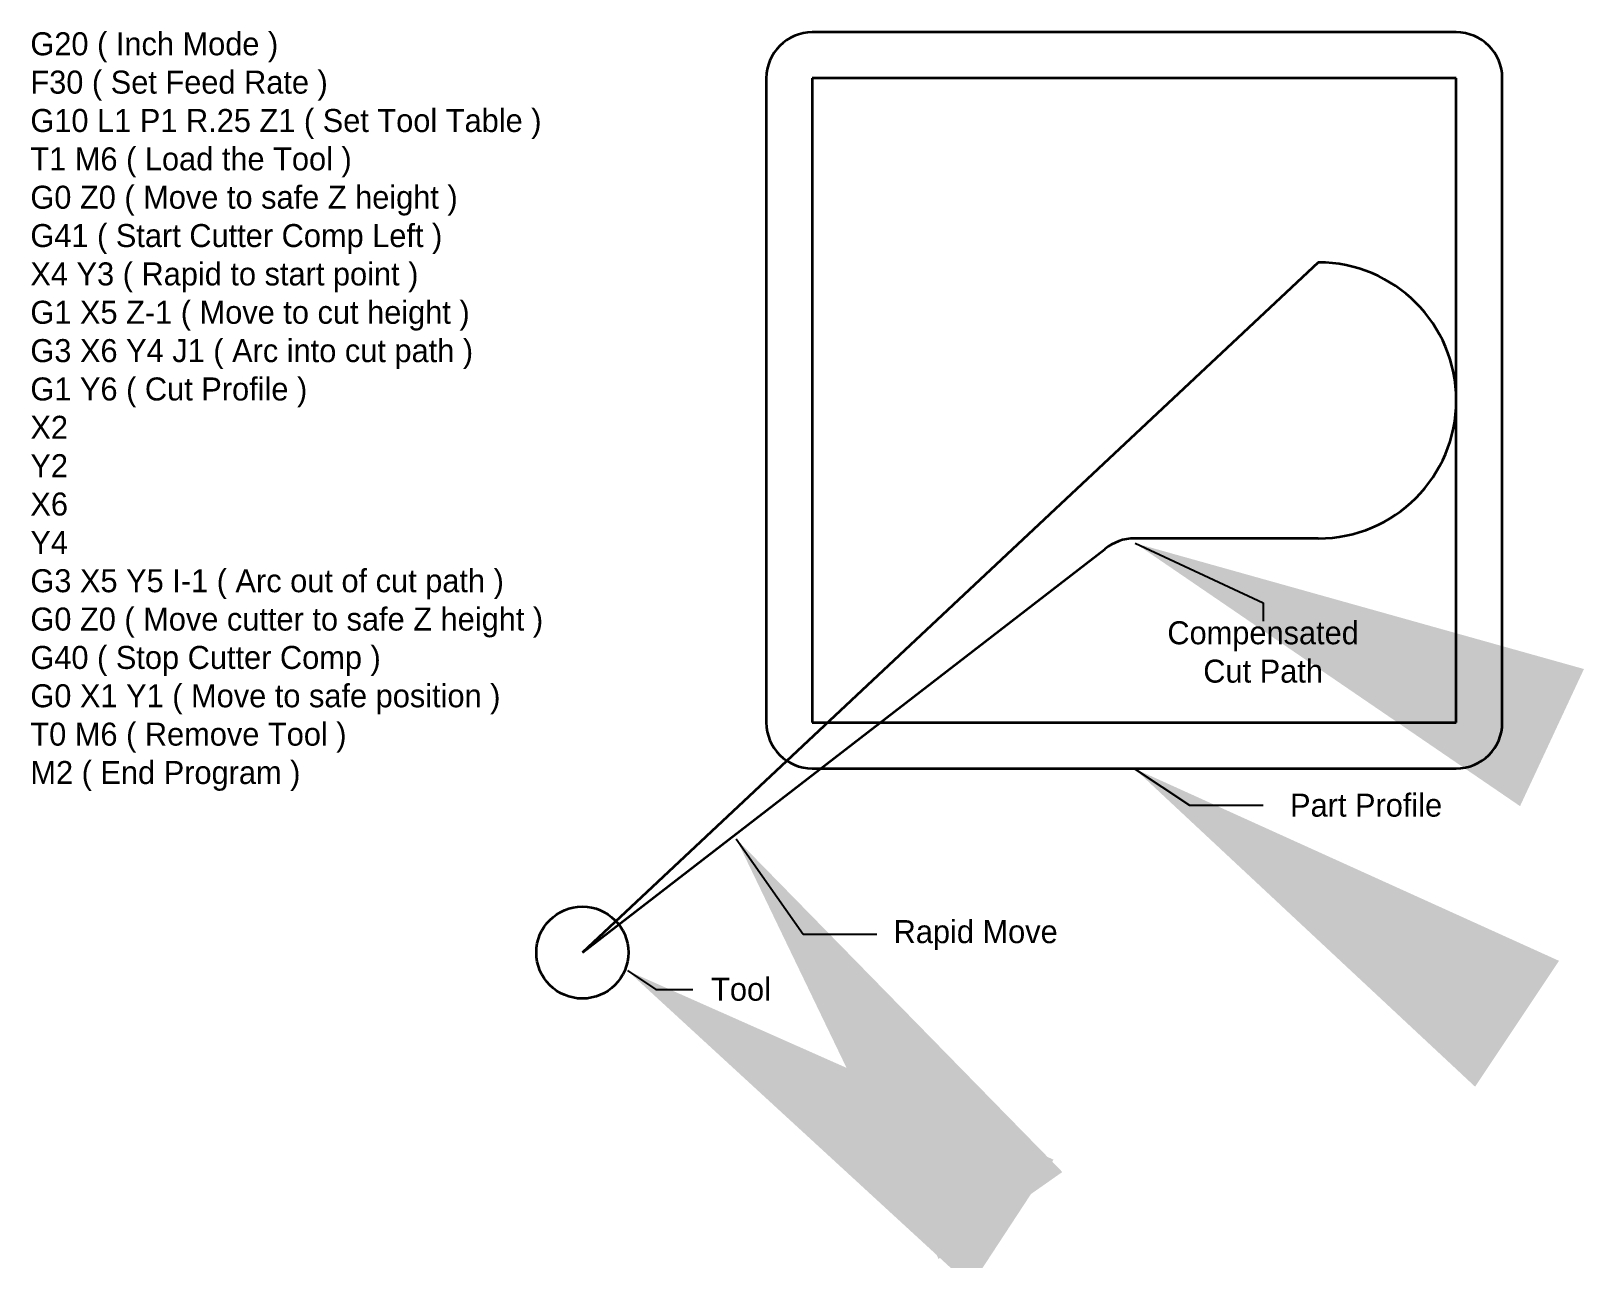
# Model space of a CAD drawing. Header units: inches. Extents: x -2 to 6.44, y -0.66 to 6.01.
import ezdxf

# ---------------------------------------------------------------- set-up
doc = ezdxf.new("R2010")
doc.units = ezdxf.units.IN
doc.layers.get('0').update_dxf_attribs({"linetype": 'CONTINUOUS', "lineweight": 0})
for name, color, linetype, lineweight in [('cut', 1, 'CONTINUOUS', 35), ('profile', 6, 'CONTINUOUS', 35), ('rapid', 5, 'CONTINUOUS', 35), ('tool', 3, 'CONTINUOUS', 35)]:
    doc.layers.add(name, color=color, linetype=linetype, lineweight=lineweight)
doc.dimstyles.get("Standard").update_dxf_attribs({"dimtxt": 2.5, "dimasz": 2.5, "dimexe": 1.25, "dimexo": 0.625, "dimtad": 1, "dimtxsty": 'Standard', "dimcen": 2.5, "dimadec": 0, "dimazin": 0, "dimtfac": 1, "dimtmove": 0, "dimatfit": 3, "dimfxl": 1, "dimarcsym": 0})

msp = doc.modelspace()

# ---------------------------------------------------------------- linework, layer by layer
at = {"layer": 'cut'}
for p, q in [((5.75, 5.75), (2.25, 5.75)), ((2.25, 5.75), (2.25, 2.25)), ((5.75, 4), (5.75, 5.75)), ((5.75, 2.25), (5.75, 4)), ((5, 3.25), (4.0005, 3.25)), ((2.25, 2.25), (5.75, 2.25))]:
    msp.add_line(p, q, dxfattribs=at)
for centre, radius, start, end in [((5, 4), 0.75, 0, 90), ((5, 4), 0.75, 270, 0), ((4.0005, 3), 0.25, 90, 129.7323)]:
    msp.add_arc(centre, radius, start, end, dxfattribs=at)
at = {"layer": 'profile'}
for p, q in [((5.75, 6), (2.25, 6)), ((2, 5.75), (2, 2.25)), ((6, 2.25), (6, 5.75)), ((2.25, 2), (5.75, 2))]:
    msp.add_line(p, q, dxfattribs=at)
for centre, start, end in [((2.25, 5.75), 90, 180), ((5.75, 5.75), 0, 90), ((2.25, 2.25), 180, 270), ((5.75, 2.25), 270, 0)]:
    msp.add_arc(centre, 0.25, start, end, dxfattribs=at)
at = {"layer": 'rapid'}
for p, q in [((5, 4.75), (1, 1)), ((1, 1), (3.8407, 3.1923))]:
    msp.add_line(p, q, dxfattribs=at)
at = {"layer": 'tool'}
msp.add_circle((1, 1), 0.25, dxfattribs=at)

# ---------------------------------------------------------------- texts
at = {"char_height": 0.125, "width": 100}
for s, insert, attachment_point in [('G20\\~(\\~Inch\\~Mode\\~)\\PF30\\~(\\~Set\\~Feed\\~Rate\\~)\\~\\PG10\\~L1\\~P1\\~R.25\\~Z1\\~(\\~Set\\~Tool\\~Table\\~)\\PT1\\~M6\\~(\\~Load\\~the\\~Tool\\~)\\PG0\\~Z0\\~(\\~Move\\~to\\~safe\\~Z\\~height\\~)\\PG41\\~(\\~Start\\~Cutter\\~Comp\\~Left\\~)\\PX4\\~Y3\\~(\\~Rapid\\~to\\~start\\~point\\~)\\PG1\\~X5\\~Z-1\\~(\\~Move\\~to\\~cut\\~height\\~)\\PG3\\~X6\\~Y4\\~J1\\~(\\~Arc\\~into\\~cut\\~path\\~)\\PG1\\~Y6\\~(\\~Cut\\~Profile\\~)\\PX2\\PY2\\PX6\\PY4\\PG3\\~X5\\~Y5\\~I-1\\~(\\~Arc\\~out\\~of\\~cut\\~path\\~)\\PG0\\~Z0\\~(\\~Move\\~cutter\\~to\\~safe\\~Z\\~height\\~)\\PG40\\~(\\~Stop\\~Cutter\\~Comp\\~)\\PG0\\~X1\\~Y1\\~(\\~Move\\~to\\~safe\\~position\\~)\\PT0\\~M6\\~(\\~Remove\\~Tool\\~)\\PM2\\~(\\~End\\~Program\\~)', (-2, 6), 1), ('Compensated\\PCut\\~Path', (4.7, 2.8), 2), ('\\~Part\\~Profile', (4.8, 1.8), 4), ('\\~Rapid\\~Move', (2.6453, 1.095), 4), ('Tool', (1.7, 0.8), 4)]:
    msp.add_mtext(s, dxfattribs=dict(at, insert=insert, attachment_point=attachment_point))

# ---------------------------------------------------------------- leaders
for points in [[(4.0043, 3.2243), (4.7, 2.9), (4.7, 2.8)], [(4, 2), (4.3, 1.8), (4.7, 1.8)], [(1.8365, 1.6181), (2.2, 1.1), (2.6, 1.1)], [(1.2447, 0.9018), (1.4, 0.8), (1.6, 0.8)]]:
    msp.add_leader(points, dimstyle='Standard')

doc.saveas('drawing.dxf')
